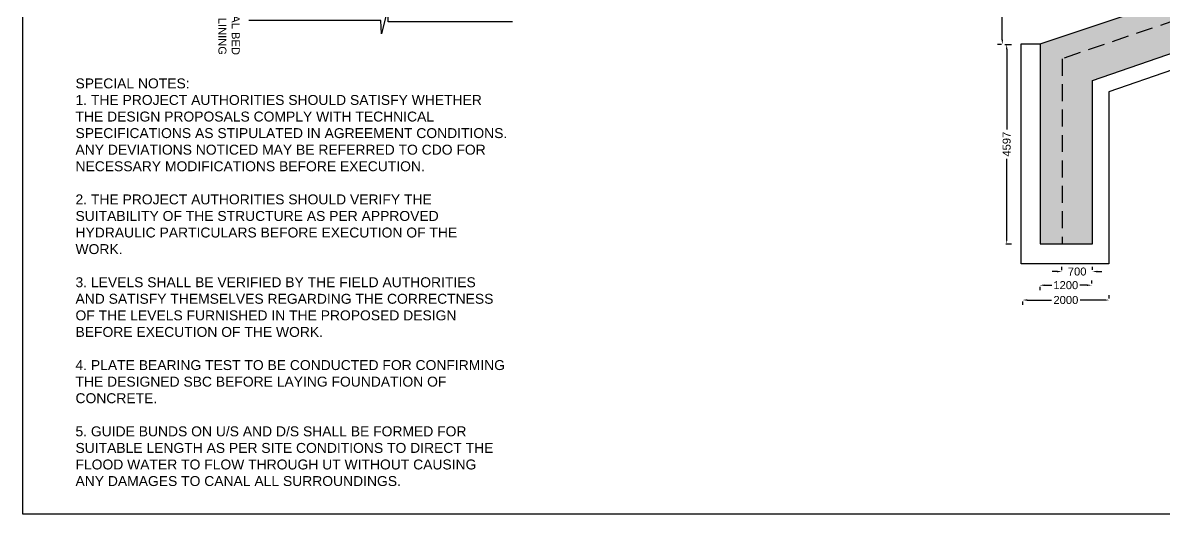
# Model space of a CAD drawing. Header units: metres. Extents: x 450 to 1468, y 479 to 784.
# Drawn here: x 1276.64 to 1319.42, y 698.29 to 716.7 of the extents above; entities that cross this region are included whole.
import ezdxf

# ---------------------------------------------------------------- set-up
doc = ezdxf.new("R2010")
doc.units = ezdxf.units.M
doc.header["$MEASUREMENT"] = 0
doc.linetypes.add('HIDDEN', pattern=[9.525, 6.35, -3.175])
for name, color, linetype in [('DIMENSION', 255, 'Continuous'), ('DRAWING', 7, 'Continuous'), ('TEXT', 255, 'Continuous')]:
    doc.layers.add(name, color=color, linetype=linetype)
doc.styles.get("Standard").update_dxf_attribs({"font": 'arial.ttf'})
doc.dimstyles.get("Standard").update_dxf_attribs({"dimtxt": 0.3, "dimasz": 0.18, "dimexe": 0.18, "dimexo": 0.0625, "dimgap": 0.09, "dimtad": 0, "dimtih": 1, "dimtoh": 1, "dimdec": 4, "dimzin": 0, "dimdsep": 46, "dimtxsty": 'Standard', "dimcen": 0.09, "dimadec": 0, "dimazin": 0, "dimtfac": 1, "dimtdec": 4, "dimtofl": 0, "dimtmove": 0, "dimatfit": 3, "dimfxl": 1, "dimtolj": 1, "dimtzin": 0, "dimarcsym": 0})

# ---------------------------------------------------------------- blocks, each defined once
blk = doc.blocks.new('*D155')
at = {"layer": 'Defpoints', "color": 0, "ltscale": 0.1, "transparency": 16777216}
for p in [(1313.369, 730.712), (1313.35, 715.887), (1313.379, 715.887)]:
    blk.add_point(p, dxfattribs=at)
at = {"layer": 'DIMENSION', "color": 0, "lineweight": -2, "ltscale": 0.1, "transparency": 16777216}
for p, q in [((1313.307, 730.712), (1313.17, 730.712)), ((1313.35, 730.532), (1313.35, 723.543)), ((1313.35, 716.067), (1313.35, 723.056)), ((1313.317, 715.887), (1313.17, 715.887))]:
    blk.add_line(p, q, dxfattribs=at)
at = {"layer": 'DIMENSION', "color": 0, "ltscale": 0.1, "transparency": 16777216}
for points in [[(1313.32, 730.532), (1313.38, 730.532), (1313.35, 730.712)], [(1313.32, 716.067), (1313.38, 716.067), (1313.35, 715.887)]]:
    blk.add_solid(points, dxfattribs=at)
at = {"layer": 'DIMENSION', "color": 0, "ltscale": 0.1, "transparency": 16777216, "insert": (1313.35, 723.3), "char_height": 0.3, "attachment_point": 5}
blk.add_mtext('\\A1;9000', dxfattribs=at)
blk = doc.blocks.new('*D156')
at = {"layer": 'Defpoints', "color": 0, "ltscale": 0.1, "transparency": 16777216}
for p in [(1313.379, 715.887), (1313.513, 715.887), (1313.415, 708.419)]:
    blk.add_point(p, dxfattribs=at)
at = {"layer": 'DIMENSION', "color": 0, "lineweight": -2, "ltscale": 0.1, "transparency": 16777216}
for p, q in [((1313.442, 715.887), (1313.693, 715.887)), ((1313.513, 715.707), (1313.513, 712.697)), ((1313.513, 708.599), (1313.513, 711.609)), ((1313.477, 708.419), (1313.693, 708.419))]:
    blk.add_line(p, q, dxfattribs=at)
at = {"layer": 'DIMENSION', "color": 0, "ltscale": 0.1, "transparency": 16777216}
for points in [[(1313.483, 715.707), (1313.543, 715.707), (1313.513, 715.887)], [(1313.483, 708.599), (1313.543, 708.599), (1313.513, 708.419)]]:
    blk.add_solid(points, dxfattribs=at)
at = {"layer": 'DIMENSION', "color": 0, "ltscale": 0.1, "transparency": 16777216, "insert": (1313.513, 712.153), "char_height": 0.3, "attachment_point": 5, "rotation": 90}
blk.add_mtext('\\A1;4597', dxfattribs=at)
blk = doc.blocks.new('*D157')
at = {"layer": 'Defpoints', "color": 0, "ltscale": 0.1, "transparency": 16777216}
for p in [(1315.584, 707.375), (1316.725, 707.38), (1316.725, 707.38)]:
    blk.add_point(p, dxfattribs=at)
at = {"layer": 'DIMENSION', "color": 0, "lineweight": -2, "ltscale": 0.1, "transparency": 16777216}
for p, q in [((1315.584, 707.437), (1315.584, 707.56)), ((1316.725, 707.443), (1316.725, 707.56)), ((1315.404, 707.38), (1315.224, 707.38)), ((1316.905, 707.38), (1317.085, 707.38))]:
    blk.add_line(p, q, dxfattribs=at)
at = {"layer": 'DIMENSION', "color": 0, "ltscale": 0.1, "transparency": 16777216}
for points in [[(1315.404, 707.41), (1315.404, 707.35), (1315.584, 707.38)], [(1316.905, 707.41), (1316.905, 707.35), (1316.725, 707.38)]]:
    blk.add_solid(points, dxfattribs=at)
at = {"layer": 'DIMENSION', "color": 0, "ltscale": 0.1, "transparency": 16777216, "insert": (1316.155, 707.38), "char_height": 0.3, "attachment_point": 5}
blk.add_mtext('\\A1;700', dxfattribs=at)
blk = doc.blocks.new('*D158')
at = {"layer": 'Defpoints', "color": 0, "ltscale": 0.1, "transparency": 16777216}
for p in [(1314.75, 706.874), (1316.708, 706.869), (1316.708, 706.869)]:
    blk.add_point(p, dxfattribs=at)
at = {"layer": 'DIMENSION', "color": 0, "lineweight": -2, "ltscale": 0.1, "transparency": 16777216}
for p, q in [((1314.75, 706.812), (1314.75, 706.689)), ((1314.93, 706.869), (1315.206, 706.869)), ((1316.528, 706.869), (1316.252, 706.869)), ((1316.708, 706.931), (1316.708, 707.049))]:
    blk.add_line(p, q, dxfattribs=at)
at = {"layer": 'DIMENSION', "color": 0, "ltscale": 0.1, "transparency": 16777216}
for points in [[(1314.93, 706.899), (1314.93, 706.839), (1314.75, 706.869)], [(1316.528, 706.899), (1316.528, 706.839), (1316.708, 706.869)]]:
    blk.add_solid(points, dxfattribs=at)
at = {"layer": 'DIMENSION', "color": 0, "ltscale": 0.1, "transparency": 16777216, "insert": (1315.729, 706.869), "char_height": 0.3, "attachment_point": 5}
blk.add_mtext('\\A1;1200', dxfattribs=at)
blk = doc.blocks.new('*D159')
at = {"layer": 'Defpoints', "color": 0, "ltscale": 0.1, "transparency": 16777216}
for p in [(1314.104, 706.318), (1317.36, 706.313), (1317.36, 706.313)]:
    blk.add_point(p, dxfattribs=at)
at = {"layer": 'DIMENSION', "color": 0, "lineweight": -2, "ltscale": 0.1, "transparency": 16777216}
for p, q in [((1314.284, 706.313), (1315.192, 706.313)), ((1317.18, 706.313), (1316.272, 706.313)), ((1317.36, 706.375), (1317.36, 706.493)), ((1314.104, 706.256), (1314.104, 706.133))]:
    blk.add_line(p, q, dxfattribs=at)
at = {"layer": 'DIMENSION', "color": 0, "ltscale": 0.1, "transparency": 16777216}
for points in [[(1314.284, 706.343), (1314.284, 706.283), (1314.104, 706.313)], [(1317.18, 706.343), (1317.18, 706.283), (1317.36, 706.313)]]:
    blk.add_solid(points, dxfattribs=at)
at = {"layer": 'DIMENSION', "color": 0, "ltscale": 0.1, "transparency": 16777216, "insert": (1315.732, 706.313), "char_height": 0.3, "attachment_point": 5}
blk.add_mtext('\\A1;2000', dxfattribs=at)

msp = doc.modelspace()

# ---------------------------------------------------------------- hatches: boundary and pattern name
at = {"layer": 'DRAWING', "ltscale": 0.1}
h = msp.add_hatch(dxfattribs=at)
h.set_pattern_fill('AR-CONC', scale=0.09)
h.set_pattern_definition([(50, (0, 0), (0.64553416, -0.05647692), [0.0675, -0.7425]), (355, (0, 0), (-0.1248762, 0.67697292), [0.054, -0.594]), (100.451444, (0.0538, -0.0047), (0.52065796, 0.620496), [0.05736617, -0.6310279]), (46.1842, (0, 0.18), (0.9605172, -0.14896735), [0.10125, -1.11375]), (96.635635, (0.08, 0.1676), (0.84119575, 0.87670674), [0.0860493, -0.9465424]), (351.184164, (0, 0.18), (0.84119575, 0.87670674), [0.081, -0.891]), (21, (0.09, 0.135), (0.53721635, -0.362357), [0.0675, -0.7425]), (326, (0.09, 0.135), (0.2189838, 0.65263504), [0.054, -0.594]), (71.451445, (0.13477, 0.1048), (0.75620014, 0.29027804), [0.05736617, -0.6310279]), (37.5, (0, 0), (0.01094387, 0.29960447), [0, -0.5868, 0, -0.603, 0, -0.59625]), (7.5, (0, 0), (0.236762584, 0.35497054), [0, -0.3438, 0, -0.5733, 0, -0.22725]), (327.5, (-0.2007, 0), (0.480440193, -0.020299385), [0, -0.225, 0, -0.702, 0, -0.9315]), (317.5, (-0.2907, 0), (0.52486755, 0.09009448), [0, -0.2925, 0, -0.4662, 0, -0.6615])])
h.paths.add_polyline_path([(1330.76998, 730.73857), (1329.7844, 730.73857), (1329.7844, 727.55971), (1330.76998, 727.55971)])
h.paths.add_polyline_path([(1331.60786, 730.73857), (1330.76998, 730.73857), (1330.76998, 727.55971), (1331.60786, 727.55971)])
h.paths.add_polyline_path([(1332.93403, 730.73857), (1331.60786, 730.73857), (1331.60786, 727.55971), (1332.93403, 727.55971)])
h.paths.add_polyline_path([(1332.93403, 727.55971), (1331.60786, 727.55971), (1331.60786, 726.72821), (1332.93403, 726.72821)])
h.paths.add_polyline_path([(1331.60786, 727.55971), (1330.76998, 727.55971), (1330.76998, 726.72821), (1331.60786, 726.72821)])
h.paths.add_polyline_path([(1330.76998, 727.55971), (1329.7844, 727.55971), (1329.7844, 726.72821), (1330.76998, 726.72821)])
h.paths.add_polyline_path([(1330.76998, 726.72821), (1329.7844, 726.72821), (1329.7844, 720.93681), (1330.76998, 720.93681)])
h.paths.add_polyline_path([(1331.60786, 726.72821), (1330.76998, 726.72821), (1330.76998, 720.93681), (1331.60786, 720.93681)])
h.paths.add_polyline_path([(1332.93403, 726.72821), (1331.60786, 726.72821), (1331.60786, 720.93681), (1332.93403, 720.93681)])
h.paths.add_polyline_path([(1332.93403, 720.93681), (1331.60786, 720.93681), (1331.60786, 720.17333), (1332.93403, 720.17333)])
h.paths.add_polyline_path([(1331.60786, 720.93681), (1330.76998, 720.93681), (1330.76998, 720.17333), (1331.60786, 720.17333)])
h.paths.add_polyline_path([(1330.76998, 720.93681), (1329.7844, 720.93681), (1329.79534, 720.17333), (1330.76998, 720.17333)])
h.paths.add_polyline_path([(1332.93403, 720.17333), (1329.79534, 720.17333), (1315.59106, 715.35258), (1315.59106, 708.41856), (1316.7262, 708.41856), (1316.7262, 714.53805), (1324.43901, 717.19268), (1332.89409, 717.19268)])
h.paths.add_polyline_path([(1329.79534, 720.17333), (1329.7844, 720.93681), (1314.77371, 715.90926), (1314.77371, 708.41856), (1315.59106, 708.41856), (1315.59106, 715.35258)])
h.paths.add_polyline_path([(1379.02514, 727.55971), (1332.93403, 727.55971), (1332.93403, 726.72821), (1379.02514, 726.72821)])

# ---------------------------------------------------------------- linework, layer by layer
for points in [[(1324.49751, 716.58534), (1317.34462, 714.10784), (1317.34462, 707.67527), (1314.05965, 707.67527), (1314.05965, 715.90926), (1314.77371, 715.90926), (1329.7844, 720.93681)], [(1314.77371, 715.90926), (1314.77371, 708.41856), (1316.7262, 708.41856), (1316.7262, 714.53805), (1324.43901, 717.19268), (1332.89409, 717.19268), (1332.93403, 720.17333)], [(1294.99285, 716.74222), (1290.3354, 716.74222), (1290.3354, 717.30322), (1290.08419, 716.28712), (1290.05277, 716.78471), (1285.11039, 716.78471)]]:
    msp.add_lwpolyline(points, dxfattribs=at)
at = {"layer": 'DRAWING', "linetype": 'HIDDEN', "ltscale": 0.1}
msp.add_lwpolyline([(1329.79534, 720.17333), (1315.59106, 715.35258), (1315.59106, 708.41856)], dxfattribs=at)
at = {"layer": 'TEXT', "ltscale": 0.1}
msp.add_lwpolyline([(1276.63761, 784.06921), (1467.77643, 784.06921), (1467.77643, 698.29067), (1276.63761, 698.29067)], close=True, dxfattribs=at)

# ---------------------------------------------------------------- texts
at = {"layer": 'TEXT', "insert": (1284.76773, 715.49379), "char_height": 0.3, "width": 3.0610109, "attachment_point": 3, "rotation": 270}
msp.add_mtext('CANAL BED LINING', dxfattribs=at)
at = {"layer": 'TEXT', "insert": (1278.61161, 714.6155), "char_height": 0.37238174, "width": 16.1509005, "attachment_point": 1}
msp.add_mtext('SPECIAL NOTES:  \\P1. THE PROJECT AUTHORITIES SHOULD SATISFY WHETHER THE DESIGN PROPOSALS COMPLY WITH TECHNICAL SPECIFICATIONS AS STIPULATED IN AGREEMENT CONDITIONS. ANY DEVIATIONS NOTICED MAY BE REFERRED TO CDO FOR NECESSARY MODIFICATIONS BEFORE EXECUTION. \\P\\P2. THE PROJECT AUTHORITIES SHOULD VERIFY THE SUITABILITY OF THE STRUCTURE AS PER APPROVED HYDRAULIC PARTICULARS BEFORE EXECUTION OF THE WORK. \\P\\P3. LEVELS SHALL BE VERIFIED BY THE FIELD AUTHORITIES AND SATISFY THEMSELVES REGARDING THE CORRECTNESS OF THE LEVELS FURNISHED IN THE PROPOSED DESIGN BEFORE EXECUTION OF THE WORK. \\P\\P4. PLATE BEARING TEST TO BE CONDUCTED FOR CONFIRMING THE DESIGNED SBC BEFORE LAYING FOUNDATION OF CONCRETE. \\P\\P5. GUIDE BUNDS ON U/S AND D/S SHALL BE FORMED FOR SUITABLE LENGTH AS PER SITE CONDITIONS TO DIRECT THE FLOOD WATER TO FLOW THROUGH UT WITHOUT CAUSING ANY DAMAGES TO CANAL ALL SURROUNDINGS. ', dxfattribs=at)

# ---------------------------------------------------------------- dimensions: what is measured, and where the dimension line sits
at = {"layer": 'DIMENSION', "ltscale": 0.1}
dim = msp.add_linear_dim(base=(1313.35011, 715.88743), p1=(1313.36928, 730.71188), p2=(1313.37922, 715.88743), angle=90, text='9000', dimstyle='Standard', dxfattribs=at)
dim.commit()
dim.dimension.update_dxf_attribs({"geometry": '*D155', "text_midpoint": (1313.35011, 723.29965)})
dim = msp.add_linear_dim(base=(1313.51315, 715.88743), p1=(1313.41482, 708.41856), p2=(1313.37922, 715.88743), angle=90, text='4597', dimstyle='Standard', dxfattribs=at)
dim.commit()
dim.dimension.update_dxf_attribs({"geometry": '*D156', "text_midpoint": (1313.51315, 712.153), "text_rotation": 90})
for base, p1, p2, text, picture, middle in [((1316.72518, 707.38029), (1315.58429, 707.37472), (1316.72518, 707.38029), '700', '*D157', (1316.15473, 707.38029)), ((1316.70848, 706.86866), (1314.7495, 706.8742), (1316.70848, 706.86866), '1200', '*D158', (1315.72899, 706.86866)), ((1317.35963, 706.31251), (1314.10394, 706.31808), (1317.35963, 706.31251), '2000', '*D159', (1315.73178, 706.31251))]:
    dim = msp.add_linear_dim(base=base, p1=p1, p2=p2, text=text, dimstyle='Standard', dxfattribs=at)
    dim.commit()
    dim.dimension.update_dxf_attribs({"geometry": picture, "text_midpoint": middle})

doc.saveas('drawing.dxf')
